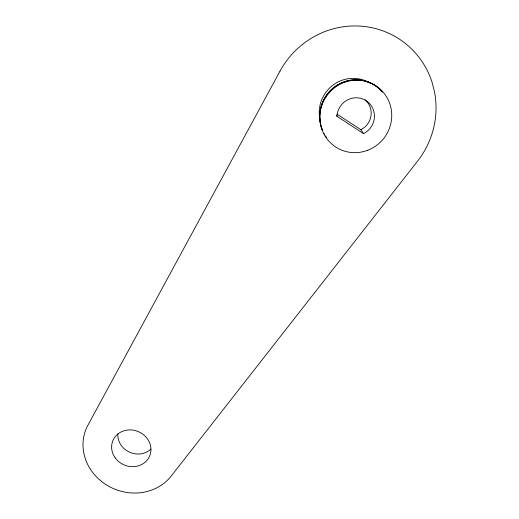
<?xml version="1.0" encoding="UTF-8"?>
<svg xmlns="http://www.w3.org/2000/svg" width="519" height="519" viewBox="0 0 519 519"><rect width="100%" height="100%" fill="white"/><g stroke="black" fill="none" stroke-linecap="round" stroke-linejoin="round"><path stroke-width="0.78" d="M337.019 114.128L360.841 129.698L363.521 133.617A19.073 18.541 -53.6 0 0 373.751 111.124A19.073 18.541 -53.6 0 0 353.614 97.968A19.073 18.541 -53.6 0 0 337 116.295L363.521 133.617M336.481 115.082L337 116.295M320.45 121.602A33.657 32.716 -55.4 0 1 320.093 120.233M319.938 119.539A33.657 32.716 -55.4 0 1 332.614 85.401A33.657 32.716 -55.4 0 1 368.328 82.158M368.951 82.502A33.657 32.716 -55.4 0 1 370.17 83.228M150.925 449.091A19.307 17.633 22.4 0 1 129.393 452.114A19.307 17.633 22.4 0 1 117.858 433.871M365.039 99.765A18.087 17.581 -54.7 0 1 360.841 129.698M321.456 127.304A35.908 34.903 -54 0 1 337.577 84.824A35.908 34.903 -54 0 1 381.614 91.312M322.52 130.12A35.908 34.903 -54 0 1 321.702 128.011M379.395 88.807A36.142 35.13 -53.9 0 1 382.568 92.11M326.723 137.743A36.142 35.13 -53.9 0 1 325.432 135.894M324.635 134.616A36.142 35.13 -53.9 0 1 323.895 133.299M322.591 130.58A36.142 35.13 -53.9 0 1 333.899 87.646A36.142 35.13 -53.9 0 1 377.657 87.322M280.001 71.155L87.919 425.197A49.058 44.608 22.4 0 0 106.882 485.187A49.058 44.608 22.4 0 0 171.192 476.059L417.568 161.137A84.882 82.495 -55.5 0 0 434.474 91.655L432.21 82.722A84.882 82.495 -55.5 0 0 361.211 26.177A84.882 82.495 -55.5 0 0 280.001 71.155M115.179 457.836A19.93 18.12 22.4 0 0 149.128 457.129A19.93 18.12 22.4 0 0 129.523 429.901A19.93 18.12 22.4 0 0 115.179 457.836M367.822 150.231A36.609 35.584 -53.6 0 0 379.123 88.198A36.609 35.584 -53.6 0 0 320.444 110.794A36.609 35.584 -53.6 0 0 367.822 150.231"/></g></svg>
